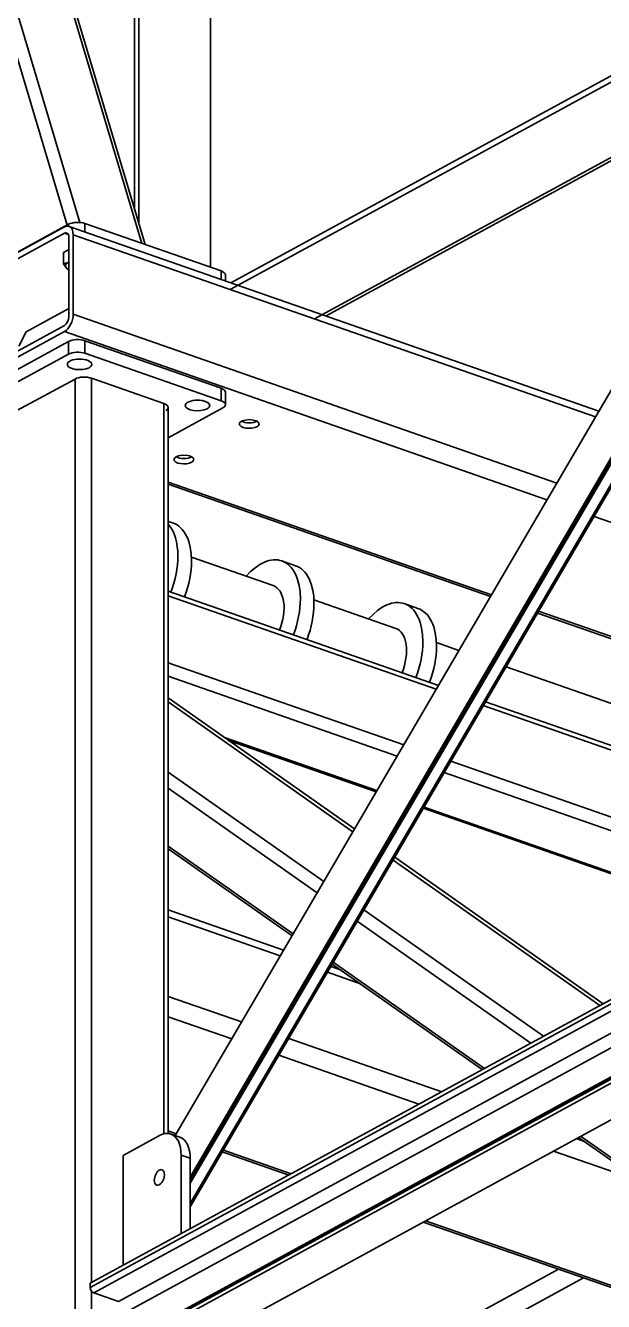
# Model space of a CAD drawing. Header units: millimetres. Extents: x 0 to 594, y 0 to 420.
# Drawn here: x 249 to 258.95, y 323.66 to 345.61 of the extents above; entities that cross this region are included whole.
import ezdxf

# ---------------------------------------------------------------- set-up
doc = ezdxf.new("R2010")
doc.units = ezdxf.units.MM

msp = doc.modelspace()

# ---------------------------------------------------------------- linework, layer by layer
at = {"color": 1, "lineweight": 35}
for p, q in [((241.289, 374.419), (251.003, 341.864)), ((241.369, 374.32), (251.06, 341.845)), ((240.713, 373.134), (249.937, 342.223)), ((240.613, 372.678), (249.714, 342.177)), ((250.875, 342.465), (250.875, 347.9)), ((250.95, 347.941), (250.95, 342.213)), ((252.183, 341.453), (252.183, 347.331)), ((252.523, 341.07), (260.69, 345.519)), ((252.536, 341.185), (260.569, 345.561)), ((253.975, 340.564), (262.142, 345.012)), ((254.174, 340.615), (262.148, 344.958)), ((262.168, 344.616), (251.575, 326.518)), ((262.725, 344.412), (251.835, 325.805)), ((262.749, 344.403), (251.835, 325.757)), ((262.764, 344.398), (251.835, 325.725)), ((262.776, 344.393), (251.835, 325.699)), ((262.944, 344.332), (251.835, 325.352)), ((251.835, 325.321), (262.959, 344.326)), ((262.971, 344.322), (251.835, 325.295)), ((247.868, 341.171), (249.742, 342.192)), ((249.671, 342.146), (249.691, 342.155)), ((249.691, 342.155), (249.712, 342.16)), ((249.712, 342.16), (249.731, 342.161)), ((249.731, 342.161), (249.75, 342.157)), ((249.742, 342.192), (249.77, 342.204)), ((249.742, 342.159), (249.742, 342.192)), ((249.75, 342.157), (249.765, 342.149)), ((249.75, 342.157), (258.868, 338.978)), ((249.77, 342.204), (249.802, 342.214)), ((249.802, 342.214), (249.838, 342.221)), ((249.838, 342.221), (249.876, 342.224)), ((249.876, 342.224), (249.916, 342.225)), ((249.916, 342.225), (249.954, 342.221)), ((249.954, 342.221), (249.991, 342.215)), ((249.991, 342.215), (250.023, 342.206)), ((250.023, 342.206), (252.366, 341.389)), ((250.023, 342.206), (250.023, 342.061)), ((247.472, 340.948), (249.671, 342.146)), ((249.671, 342.038), (247.472, 340.84)), ((249.691, 342.045), (249.671, 342.038)), ((249.738, 342.015), (249.671, 342.038)), ((249.71, 342.044), (249.691, 342.045)), ((249.725, 342.034), (249.71, 342.044)), ((249.736, 342.018), (249.725, 342.034)), ((249.743, 341.997), (249.736, 342.018)), ((249.745, 341.971), (249.743, 341.997)), ((249.745, 340.603), (249.745, 341.971)), ((249.765, 342.149), (249.779, 342.138)), ((249.779, 342.138), (249.791, 342.124)), ((249.791, 342.124), (249.802, 342.107)), ((249.802, 342.107), (249.816, 342.064)), ((249.816, 342.064), (249.82, 342.012)), ((249.82, 342.012), (249.82, 340.644)), ((249.82, 342.012), (258.81, 338.878)), ((249.656, 341.709), (249.745, 341.758)), ((249.656, 341.514), (249.656, 341.709)), ((249.689, 341.521), (249.656, 341.514)), ((249.656, 341.514), (249.694, 341.454)), ((249.721, 341.531), (249.689, 341.521)), ((249.69, 341.494), (249.701, 341.513)), ((249.701, 341.513), (249.721, 341.531)), ((249.745, 341.545), (249.721, 341.531)), ((249.687, 341.474), (249.69, 341.494)), ((249.694, 341.454), (249.687, 341.474)), ((249.694, 341.454), (249.719, 341.426)), ((249.719, 341.426), (249.745, 341.407)), ((249.745, 341.409), (249.719, 341.426)), ((252.366, 341.389), (252.398, 341.375)), ((252.366, 341.245), (252.366, 341.389)), ((252.398, 341.375), (252.421, 341.359)), ((252.421, 341.359), (252.436, 341.34)), ((252.436, 341.34), (252.441, 341.321)), ((252.441, 341.219), (252.441, 341.321)), ((249.745, 340.745), (249.011, 340.345)), ((249.82, 340.644), (249.818, 340.6)), ((258.145, 337.742), (249.82, 340.644)), ((247.472, 339.256), (249.671, 340.454)), ((249.671, 340.454), (249.685, 340.464)), ((249.685, 340.464), (249.699, 340.478)), ((249.699, 340.478), (249.724, 340.515)), ((249.724, 340.515), (249.74, 340.559)), ((249.754, 340.428), (249.728, 340.394)), ((249.74, 340.559), (249.745, 340.603)), ((249.777, 340.467), (249.754, 340.428)), ((249.795, 340.51), (249.777, 340.467)), ((249.809, 340.555), (249.795, 340.51)), ((249.818, 340.6), (249.809, 340.555)), ((249.671, 340.346), (247.472, 339.148)), ((249.011, 340.345), (248.887, 340.097)), ((249.7, 340.366), (249.671, 340.346)), ((249.671, 340.346), (257.974, 337.451)), ((249.728, 340.394), (249.7, 340.366)), ((249.742, 340.176), (249.77, 340.188)), ((249.77, 340.188), (249.802, 340.198)), ((249.802, 340.198), (249.838, 340.205)), ((249.838, 340.205), (249.876, 340.208)), ((249.876, 340.208), (249.916, 340.208)), ((249.916, 340.208), (249.954, 340.205)), ((249.954, 340.205), (249.991, 340.199)), ((249.991, 340.199), (250.023, 340.19)), ((252.366, 339.373), (250.023, 340.19)), ((250.023, 340.19), (250.023, 339.974)), ((249.742, 340.176), (247.868, 339.155)), ((249.742, 339.96), (247.868, 338.939)), ((249.742, 339.96), (249.742, 340.176)), ((249.77, 339.972), (249.742, 339.96)), ((249.802, 339.982), (249.77, 339.972)), ((249.838, 339.989), (249.802, 339.982)), ((249.876, 339.992), (249.838, 339.989)), ((249.916, 339.992), (249.876, 339.992)), ((249.954, 339.989), (249.916, 339.992)), ((249.991, 339.983), (249.954, 339.989)), ((250.023, 339.974), (249.991, 339.983)), ((252.366, 339.157), (250.023, 339.974)), ((249.724, 339.801), (249.72, 339.783)), ((249.72, 339.783), (249.722, 339.769)), ((249.722, 339.769), (249.73, 339.755)), ((249.736, 339.818), (249.724, 339.801)), ((249.73, 339.755), (249.742, 339.742)), ((249.755, 339.834), (249.736, 339.818)), ((249.742, 339.742), (249.758, 339.73)), ((249.781, 339.848), (249.755, 339.834)), ((249.813, 339.859), (249.781, 339.848)), ((249.849, 339.868), (249.813, 339.859)), ((249.889, 339.873), (249.849, 339.868)), ((249.93, 339.875), (249.889, 339.873)), ((249.971, 339.873), (249.93, 339.875)), ((250.01, 339.868), (249.971, 339.873)), ((250.046, 339.859), (250.01, 339.868)), ((250.078, 339.848), (250.046, 339.859)), ((250.104, 339.834), (250.078, 339.848)), ((250.124, 339.818), (250.104, 339.834)), ((250.113, 339.739), (250.128, 339.753)), ((250.136, 339.801), (250.124, 339.818)), ((250.128, 339.753), (250.137, 339.768)), ((250.14, 339.783), (250.136, 339.801)), ((250.137, 339.768), (250.14, 339.783)), ((249.852, 339.531), (248.852, 338.987)), ((249.758, 339.73), (249.803, 339.71)), ((249.803, 339.71), (249.86, 339.697)), ((249.879, 339.543), (249.852, 339.531)), ((249.852, 339.531), (249.852, 322.779)), ((249.86, 339.697), (249.924, 339.692)), ((249.911, 339.553), (249.879, 339.543)), ((249.947, 339.56), (249.911, 339.553)), ((249.924, 339.692), (249.988, 339.695)), ((249.986, 339.563), (249.947, 339.56)), ((250.025, 339.564), (249.986, 339.563)), ((249.988, 339.695), (250.046, 339.707)), ((250.064, 339.56), (250.025, 339.564)), ((250.046, 339.707), (250.094, 339.726)), ((250.1, 339.554), (250.064, 339.56)), ((250.094, 339.726), (250.113, 339.739)), ((250.133, 339.545), (250.1, 339.554)), ((251.382, 339.109), (250.133, 339.545)), ((250.133, 323.987), (250.133, 339.545)), ((252.366, 339.373), (252.398, 339.359)), ((252.366, 339.157), (252.366, 339.373)), ((252.398, 339.359), (252.421, 339.343)), ((252.421, 339.343), (252.436, 339.324)), ((252.436, 339.324), (252.441, 339.305)), ((252.441, 339.305), (252.441, 339.089)), ((251.414, 339.095), (251.382, 339.109)), ((251.382, 326.548), (251.382, 339.109)), ((251.438, 339.079), (251.414, 339.095)), ((251.754, 339.093), (251.75, 339.075)), ((251.766, 339.11), (251.754, 339.093)), ((251.785, 339.126), (251.766, 339.11)), ((251.812, 339.14), (251.785, 339.126)), ((251.843, 339.151), (251.812, 339.14)), ((251.88, 339.16), (251.843, 339.151)), ((251.919, 339.165), (251.88, 339.16)), ((251.96, 339.167), (251.919, 339.165)), ((252.001, 339.165), (251.96, 339.167)), ((252.04, 339.16), (252.001, 339.165)), ((252.077, 339.151), (252.04, 339.16)), ((252.109, 339.14), (252.077, 339.151)), ((252.135, 339.126), (252.109, 339.14)), ((252.154, 339.11), (252.135, 339.126)), ((252.166, 339.093), (252.154, 339.11)), ((252.17, 339.075), (252.166, 339.093)), ((252.398, 339.143), (252.366, 339.157)), ((252.421, 339.127), (252.398, 339.143)), ((252.436, 339.108), (252.421, 339.127)), ((252.441, 339.089), (252.436, 339.108)), ((252.438, 339.074), (252.441, 339.089)), ((251.413, 338.987), (251.432, 338.999)), ((251.432, 338.999), (251.446, 339.012)), ((251.452, 339.061), (251.438, 339.079)), ((251.446, 339.012), (251.454, 339.027)), ((251.457, 339.041), (251.452, 339.061)), ((251.454, 339.027), (251.457, 339.041)), ((251.457, 326.554), (251.457, 339.041)), ((251.457, 338.522), (252.397, 339.034)), ((251.75, 339.075), (251.753, 339.061)), ((251.753, 339.061), (251.76, 339.047)), ((251.76, 339.047), (251.772, 339.034)), ((251.772, 339.034), (251.789, 339.022)), ((251.789, 339.022), (251.834, 339.002)), ((251.834, 339.002), (251.891, 338.989)), ((251.891, 338.989), (251.954, 338.984)), ((251.954, 338.984), (252.018, 338.987)), ((252.018, 338.987), (252.076, 338.999)), ((252.076, 338.999), (252.124, 339.018)), ((252.124, 339.018), (252.144, 339.031)), ((252.144, 339.031), (252.158, 339.045)), ((252.158, 339.045), (252.167, 339.06)), ((252.167, 339.06), (252.17, 339.075)), ((252.397, 339.034), (252.416, 339.047)), ((252.416, 339.047), (252.43, 339.06)), ((252.43, 339.06), (252.438, 339.074)), ((252.683, 338.772), (252.68, 338.758)), ((252.68, 338.758), (252.682, 338.746)), ((252.682, 338.746), (252.688, 338.735)), ((252.693, 338.786), (252.683, 338.772)), ((252.688, 338.735), (252.712, 338.715)), ((252.709, 338.799), (252.693, 338.786)), ((252.73, 338.81), (252.709, 338.799)), ((252.712, 338.715), (252.748, 338.699)), ((252.719, 338.805), (252.745, 338.793)), ((252.756, 338.819), (252.73, 338.81)), ((252.745, 338.793), (252.776, 338.783)), ((252.748, 338.699), (252.794, 338.688)), ((252.785, 338.826), (252.756, 338.819)), ((252.776, 338.783), (252.812, 338.777)), ((252.85, 338.832), (252.785, 338.826)), ((252.794, 338.688), (252.845, 338.684)), ((252.812, 338.777), (252.85, 338.775)), ((252.845, 338.684), (252.897, 338.687)), ((252.915, 338.826), (252.85, 338.832)), ((252.85, 338.775), (252.888, 338.777)), ((252.888, 338.777), (252.924, 338.783)), ((252.897, 338.687), (252.944, 338.696)), ((252.945, 338.819), (252.915, 338.826)), ((252.924, 338.783), (252.956, 338.793)), ((252.944, 338.696), (252.983, 338.711)), ((252.97, 338.81), (252.945, 338.819)), ((252.956, 338.793), (252.981, 338.805)), ((252.992, 338.799), (252.97, 338.81)), ((252.983, 338.711), (252.999, 338.722)), ((253.007, 338.786), (252.992, 338.799)), ((252.999, 338.722), (253.011, 338.733)), ((253.017, 338.772), (253.007, 338.786)), ((253.011, 338.733), (253.018, 338.745)), ((253.02, 338.758), (253.017, 338.772)), ((253.018, 338.745), (253.02, 338.758)), ((276.701, 338.459), (250.114, 323.977)), ((276.701, 338.387), (250.114, 323.905)), ((276.764, 338.293), (250.177, 323.811)), ((251.631, 338.207), (251.606, 338.198)), ((251.661, 338.214), (251.631, 338.207)), ((251.726, 338.219), (251.661, 338.214)), ((251.791, 338.214), (251.726, 338.219)), ((251.82, 338.207), (251.791, 338.214)), ((251.846, 338.198), (251.82, 338.207)), ((276.92, 338.001), (250.598, 323.664)), ((251.559, 338.16), (251.556, 338.145)), ((251.556, 338.145), (251.558, 338.134)), ((251.558, 338.134), (251.564, 338.123)), ((251.569, 338.174), (251.559, 338.16)), ((251.564, 338.123), (251.587, 338.102)), ((251.584, 338.186), (251.569, 338.174)), ((251.606, 338.198), (251.584, 338.186)), ((251.587, 338.102), (251.623, 338.086)), ((251.595, 338.192), (251.62, 338.18)), ((251.62, 338.18), (251.652, 338.171)), ((251.623, 338.086), (251.67, 338.075)), ((251.652, 338.171), (251.688, 338.165)), ((251.67, 338.075), (251.721, 338.071)), ((251.688, 338.165), (251.726, 338.163)), ((251.721, 338.071), (251.773, 338.074)), ((251.726, 338.163), (251.764, 338.165)), ((251.764, 338.165), (251.8, 338.171)), ((251.773, 338.074), (251.82, 338.084)), ((251.8, 338.171), (251.831, 338.18)), ((251.82, 338.084), (251.859, 338.099)), ((251.831, 338.18), (251.857, 338.192)), ((251.867, 338.186), (251.846, 338.198)), ((251.859, 338.099), (251.874, 338.109)), ((251.883, 338.174), (251.867, 338.186)), ((251.874, 338.109), (251.886, 338.121)), ((251.893, 338.16), (251.883, 338.174)), ((251.886, 338.121), (251.893, 338.133)), ((251.896, 338.145), (251.893, 338.16)), ((251.893, 338.133), (251.896, 338.145)), ((276.92, 337.746), (250.723, 323.477)), ((251.457, 337.759), (257.02, 335.82)), ((251.457, 337.721), (257.001, 335.788)), ((258.785, 337.169), (268.265, 333.864)), ((251.538, 337.055), (251.457, 337.083)), ((251.457, 337.032), (251.495, 336.985)), ((251.495, 336.985), (251.528, 336.93)), ((251.528, 336.93), (251.556, 336.869)), ((251.538, 337.055), (251.573, 337.041)), ((251.573, 337.041), (251.608, 337.022)), ((251.608, 337.022), (251.64, 336.999)), ((251.64, 336.999), (251.67, 336.972)), ((251.67, 336.972), (251.699, 336.942)), ((251.699, 336.942), (251.726, 336.908)), ((251.726, 336.908), (251.75, 336.87)), ((250.13, 322.617), (276.217, 336.827)), ((276.217, 336.755), (250.13, 322.545)), ((276.217, 336.862), (250.138, 322.657)), ((276.217, 336.843), (250.177, 322.659)), ((251.556, 336.869), (251.58, 336.802)), ((251.58, 336.802), (251.599, 336.729)), ((251.599, 336.729), (251.612, 336.652)), ((251.75, 336.87), (251.772, 336.829)), ((251.772, 336.829), (251.791, 336.785)), ((251.791, 336.785), (251.809, 336.738)), ((251.809, 336.738), (251.835, 336.636)), ((251.612, 336.652), (251.62, 336.57)), ((251.62, 336.57), (251.623, 336.485)), ((251.623, 336.485), (251.621, 336.41)), ((251.835, 336.636), (251.852, 336.523)), ((251.852, 336.523), (251.857, 336.403)), ((253.264, 335.977), (251.855, 336.468)), ((251.605, 336.257), (251.592, 336.179)), ((251.615, 336.334), (251.605, 336.257)), ((251.621, 336.41), (251.615, 336.334)), ((251.849, 336.253), (251.84, 336.175)), ((251.855, 336.329), (251.849, 336.253)), ((251.857, 336.403), (251.855, 336.329)), ((252.874, 336.218), (252.952, 336.285)), ((252.952, 336.285), (253.031, 336.34)), ((253.031, 336.34), (253.111, 336.381)), ((253.111, 336.381), (253.151, 336.396)), ((253.151, 336.396), (253.19, 336.408)), ((253.19, 336.408), (253.229, 336.416)), ((253.229, 336.416), (253.267, 336.421)), ((253.267, 336.421), (253.305, 336.421)), ((253.305, 336.421), (253.342, 336.419)), ((253.342, 336.419), (253.377, 336.412)), ((253.377, 336.412), (253.412, 336.402)), ((253.412, 336.402), (253.448, 336.387)), ((253.646, 336.32), (253.412, 336.402)), ((253.448, 336.387), (253.482, 336.369)), ((253.482, 336.369), (253.514, 336.346)), ((253.514, 336.346), (253.545, 336.319)), ((253.545, 336.319), (253.573, 336.289)), ((253.573, 336.289), (253.6, 336.255)), ((253.6, 336.255), (253.624, 336.217)), ((253.646, 336.32), (253.682, 336.306)), ((253.682, 336.306), (253.716, 336.287)), ((253.716, 336.287), (253.748, 336.264)), ((253.748, 336.264), (253.779, 336.237)), ((253.779, 336.237), (253.807, 336.207)), ((251.555, 336.022), (251.531, 335.944)), ((251.575, 336.1), (251.555, 336.022)), ((251.592, 336.179), (251.575, 336.1)), ((251.809, 336.019), (251.789, 335.94)), ((251.826, 336.097), (251.809, 336.019)), ((251.84, 336.175), (251.826, 336.097)), ((252.798, 336.14), (252.874, 336.218)), ((253.624, 336.217), (253.646, 336.176)), ((253.646, 336.176), (253.666, 336.132)), ((253.666, 336.132), (253.683, 336.085)), ((253.683, 336.085), (253.709, 335.982)), ((253.807, 336.207), (253.834, 336.173)), ((253.834, 336.173), (253.858, 336.135)), ((253.858, 336.135), (253.88, 336.094)), ((253.88, 336.094), (253.9, 336.05)), ((253.9, 336.05), (253.917, 336.003)), ((256.108, 334.262), (251.457, 335.883)), ((256.069, 334.196), (251.457, 335.803)), ((251.531, 335.944), (251.503, 335.867)), ((251.765, 335.863), (251.738, 335.786)), ((251.789, 335.94), (251.765, 335.863)), ((253.264, 335.977), (253.297, 335.962)), ((253.297, 335.962), (253.328, 335.941)), ((253.328, 335.941), (253.356, 335.913)), ((253.356, 335.913), (253.381, 335.88)), ((253.381, 335.88), (253.402, 335.842)), ((253.402, 335.842), (253.42, 335.798)), ((253.42, 335.798), (253.433, 335.751)), ((253.709, 335.982), (253.726, 335.87)), ((253.726, 335.87), (253.731, 335.75)), ((253.917, 336.003), (253.944, 335.901)), ((253.944, 335.901), (253.96, 335.788)), ((253.433, 335.751), (253.443, 335.699)), ((253.443, 335.699), (253.449, 335.644)), ((253.45, 335.586), (253.447, 335.526)), ((253.449, 335.644), (253.45, 335.586)), ((253.723, 335.599), (253.714, 335.522)), ((253.729, 335.675), (253.723, 335.599)), ((253.731, 335.75), (253.729, 335.675)), ((253.963, 335.594), (253.958, 335.518)), ((253.96, 335.788), (253.965, 335.668)), ((253.965, 335.668), (253.963, 335.594)), ((255.372, 335.242), (253.964, 335.733)), ((255.06, 335.55), (255.139, 335.605)), ((255.139, 335.605), (255.219, 335.646)), ((255.219, 335.646), (255.259, 335.661)), ((255.259, 335.661), (255.298, 335.673)), ((255.298, 335.673), (255.337, 335.681)), ((255.337, 335.681), (255.376, 335.686)), ((255.376, 335.686), (255.413, 335.686)), ((255.413, 335.686), (255.45, 335.684)), ((255.45, 335.684), (255.486, 335.677)), ((255.486, 335.677), (255.52, 335.667)), ((255.52, 335.667), (255.556, 335.652)), ((255.754, 335.585), (255.52, 335.667)), ((255.556, 335.652), (255.59, 335.634)), ((255.59, 335.634), (255.622, 335.611)), ((255.622, 335.611), (255.653, 335.584)), ((255.653, 335.584), (255.681, 335.554)), ((255.754, 335.585), (255.79, 335.571)), ((255.79, 335.571), (255.824, 335.552)), ((253.429, 335.402), (253.414, 335.339)), ((253.44, 335.464), (253.429, 335.402)), ((253.447, 335.526), (253.44, 335.464)), ((253.684, 335.365), (253.663, 335.287)), ((253.7, 335.444), (253.684, 335.365)), ((253.714, 335.522), (253.7, 335.444)), ((253.935, 335.362), (253.918, 335.284)), ((253.948, 335.44), (253.935, 335.362)), ((253.958, 335.518), (253.948, 335.44)), ((254.906, 335.405), (254.982, 335.483)), ((254.982, 335.483), (255.06, 335.55)), ((255.681, 335.554), (255.708, 335.52)), ((255.708, 335.52), (255.732, 335.482)), ((255.732, 335.482), (255.754, 335.441)), ((255.754, 335.441), (255.774, 335.397)), ((255.774, 335.397), (255.791, 335.35)), ((255.824, 335.552), (255.857, 335.529)), ((255.857, 335.529), (255.887, 335.503)), ((255.887, 335.503), (255.916, 335.472)), ((255.916, 335.472), (255.942, 335.438)), ((255.942, 335.438), (255.966, 335.4)), ((255.966, 335.4), (255.988, 335.359)), ((255.988, 335.359), (256.008, 335.315)), ((257.811, 335.506), (266.024, 332.643)), ((257.83, 335.537), (266.066, 332.666)), ((253.395, 335.277), (253.372, 335.216)), ((253.414, 335.339), (253.395, 335.277)), ((253.639, 335.209), (253.612, 335.132)), ((253.663, 335.287), (253.639, 335.209)), ((253.897, 335.205), (253.873, 335.128)), ((253.918, 335.284), (253.897, 335.205)), ((255.372, 335.242), (255.406, 335.227)), ((255.406, 335.227), (255.436, 335.206)), ((255.436, 335.206), (255.464, 335.178)), ((255.464, 335.178), (255.489, 335.145)), ((255.489, 335.145), (255.51, 335.107)), ((255.791, 335.35), (255.818, 335.247)), ((255.818, 335.247), (255.834, 335.135)), ((255.834, 335.135), (255.839, 335.015)), ((256.008, 335.315), (256.025, 335.268)), ((256.025, 335.268), (256.052, 335.166)), ((256.052, 335.166), (256.068, 335.053)), ((253.873, 335.128), (253.846, 335.051)), ((255.51, 335.107), (255.528, 335.063)), ((255.528, 335.063), (255.542, 335.016)), ((255.542, 335.016), (255.551, 334.964)), ((255.551, 334.964), (255.557, 334.909)), ((255.837, 334.94), (255.832, 334.864)), ((255.839, 335.015), (255.837, 334.94)), ((256.068, 335.053), (256.074, 334.933)), ((256.46, 334.863), (256.072, 334.998)), ((256.074, 334.933), (256.072, 334.859)), ((255.548, 334.729), (255.537, 334.667)), ((255.555, 334.791), (255.548, 334.729)), ((255.558, 334.851), (255.555, 334.791)), ((255.557, 334.909), (255.558, 334.851)), ((255.809, 334.709), (255.792, 334.63)), ((255.822, 334.787), (255.809, 334.709)), ((255.832, 334.864), (255.822, 334.787)), ((256.056, 334.705), (256.043, 334.627)), ((256.066, 334.783), (256.056, 334.705)), ((256.072, 334.859), (256.066, 334.783)), ((255.509, 333.239), (251.457, 334.651)), ((255.503, 334.542), (255.481, 334.481)), ((255.522, 334.604), (255.503, 334.542)), ((255.537, 334.667), (255.522, 334.604)), ((255.747, 334.474), (255.72, 334.397)), ((255.771, 334.552), (255.747, 334.474)), ((255.792, 334.63), (255.771, 334.552)), ((256.026, 334.549), (256.006, 334.47)), ((256.043, 334.627), (256.026, 334.549)), ((259.511, 333.799), (257.27, 334.581)), ((272.865, 334.302), (250.817, 322.292)), ((251.457, 334.418), (255.395, 333.045)), ((255.982, 334.393), (255.954, 334.316)), ((256.006, 334.47), (255.982, 334.393)), ((251.457, 334.046), (254.663, 331.793)), ((251.457, 333.976), (254.633, 331.743)), ((263.877, 331.474), (256.879, 333.913)), ((263.967, 331.523), (256.918, 333.98)), ((255.048, 332.452), (252.424, 333.366)), ((255.036, 332.431), (252.496, 333.316)), ((262.587, 330.771), (256.319, 332.956)), ((254.133, 330.889), (251.457, 332.77)), ((256.206, 332.763), (262.326, 330.629)), ((251.457, 332.495), (254.019, 330.694)), ((261.498, 330.178), (255.846, 332.148)), ((261.527, 330.193), (255.859, 332.169)), ((251.457, 331.497), (253.605, 329.987)), ((251.457, 331.452), (253.587, 329.955)), ((255.325, 331.257), (258.884, 328.754)), ((255.354, 331.307), (258.941, 328.785)), ((251.457, 330.401), (253.443, 329.709)), ((257.918, 328.228), (254.825, 330.403)), ((251.457, 330.28), (253.384, 329.609)), ((254.711, 330.208), (257.697, 328.108)), ((254.253, 329.426), (254.424, 329.367)), ((254.278, 329.469), (256.862, 327.652)), ((254.297, 329.501), (256.898, 327.672)), ((254.195, 329.326), (254.763, 329.128)), ((252.719, 328.472), (251.457, 328.912)), ((251.457, 328.562), (252.549, 328.182)), ((256.163, 327.272), (253.53, 328.19)), ((253.36, 327.899), (255.771, 327.059)), ((251.457, 326.598), (251.594, 326.55)), ((251.304, 326.518), (250.679, 326.177)), ((251.356, 326.541), (251.304, 326.518)), ((251.407, 326.553), (251.356, 326.541)), ((251.456, 326.554), (251.407, 326.553)), ((251.502, 326.544), (251.456, 326.554)), ((251.457, 326.56), (251.576, 326.519)), ((251.54, 326.525), (251.502, 326.544)), ((251.658, 326.49), (251.502, 326.544)), ((251.575, 326.498), (251.54, 326.525)), ((251.606, 326.462), (251.575, 326.498)), ((251.632, 326.419), (251.606, 326.462)), ((251.652, 326.368), (251.632, 326.419)), ((251.667, 326.311), (251.652, 326.368)), ((251.658, 326.49), (251.697, 326.471)), ((251.697, 326.471), (251.731, 326.444)), ((251.731, 326.444), (251.762, 326.408)), ((251.762, 326.408), (251.788, 326.364)), ((251.788, 326.364), (251.808, 326.313)), ((258.623, 326.414), (258.478, 326.465)), ((258.519, 326.487), (274.71, 315.105)), ((258.555, 326.507), (274.836, 315.06)), ((250.679, 326.177), (250.679, 324.285)), ((251.676, 326.248), (251.667, 326.311)), ((251.679, 326.182), (251.676, 326.248)), ((251.679, 324.829), (251.679, 326.182)), ((251.835, 326.127), (251.679, 326.182)), ((251.808, 326.313), (251.823, 326.256)), ((251.823, 326.256), (251.832, 326.194)), ((251.832, 326.194), (251.835, 326.127)), ((252.386, 326.236), (253.53, 325.838)), ((252.405, 326.268), (253.572, 325.861)), ((258.086, 326.252), (259.61, 325.72)), ((251.301, 325.922), (251.284, 325.909)), ((251.318, 325.93), (251.301, 325.922)), ((251.335, 325.932), (251.318, 325.93)), ((251.35, 325.93), (251.335, 325.932)), ((251.367, 325.919), (251.35, 325.93)), ((251.381, 325.9), (251.367, 325.919)), ((251.835, 324.914), (251.835, 326.127)), ((251.218, 325.771), (251.217, 325.746)), ((251.217, 325.746), (251.219, 325.722)), ((251.23, 325.823), (251.218, 325.771)), ((251.219, 325.722), (251.224, 325.702)), ((251.224, 325.702), (251.233, 325.685)), ((251.253, 325.872), (251.23, 325.823)), ((251.268, 325.893), (251.253, 325.872)), ((251.284, 325.909), (251.268, 325.893)), ((251.325, 325.687), (251.347, 325.711)), ((251.347, 325.711), (251.365, 325.741)), ((251.365, 325.741), (251.38, 325.775)), ((251.38, 325.775), (251.389, 325.81)), ((251.389, 325.875), (251.381, 325.9)), ((251.392, 325.845), (251.389, 325.875)), ((251.389, 325.81), (251.392, 325.845)), ((251.233, 325.685), (251.244, 325.673)), ((251.244, 325.673), (251.258, 325.665)), ((251.258, 325.665), (251.279, 325.663)), ((251.279, 325.663), (251.302, 325.67)), ((251.302, 325.67), (251.325, 325.687)), ((255.887, 325.054), (262.286, 322.823)), ((255.845, 325.031), (262.286, 322.785)), ((254.424, 322.176), (258.173, 324.219)), ((250.114, 323.977), (250.114, 323.905)), ((254.853, 322.027), (258.603, 324.069)), ((250.114, 323.905), (250.119, 323.876)), ((250.119, 323.876), (250.132, 323.848)), ((250.132, 323.848), (250.153, 323.825)), ((250.133, 322.654), (250.133, 323.847)), ((250.153, 323.825), (250.177, 323.811)), ((250.177, 323.811), (250.598, 323.664))]:
    msp.add_line(p, q, dxfattribs=at)

doc.saveas('drawing.dxf')
